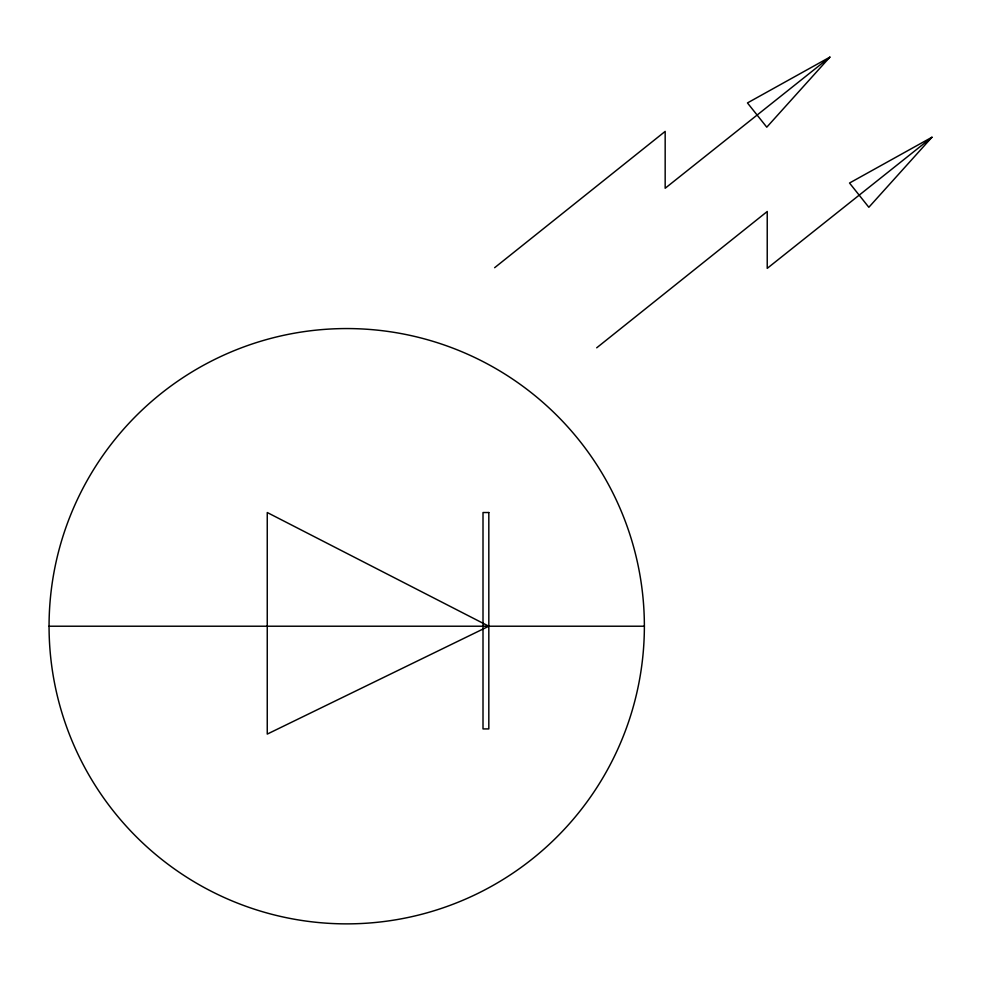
<?xml version="1.0" encoding="UTF-8"?>
<svg xmlns="http://www.w3.org/2000/svg" width="981" height="981" viewBox="0 0 981 981"><rect width="100%" height="100%" fill="white"/><g stroke="black" fill="none" stroke-linecap="round" stroke-linejoin="round"><path stroke-width="1.47" d="M829.889 57.119L766.774 127.187L747.461 102.931L829.889 57.119L665.167 188.254L665.167 131.405L494.632 267.703M931.95 137.23L868.835 207.285L849.521 183.03L931.95 137.23L767.228 268.353L767.228 211.504L596.693 347.814M49.05 626.221L644.37 626.221A297.66 297.66 0 0 1 197.88 883.991A297.66 297.66 0 0 1 197.88 368.439A297.66 297.66 0 0 1 644.37 626.221M488.82 626.221L267.249 734.095L267.249 512.523L488.82 626.221M488.82 512.523L483.008 512.523L483.008 728.92L488.82 728.92L488.82 512.523"/></g></svg>
